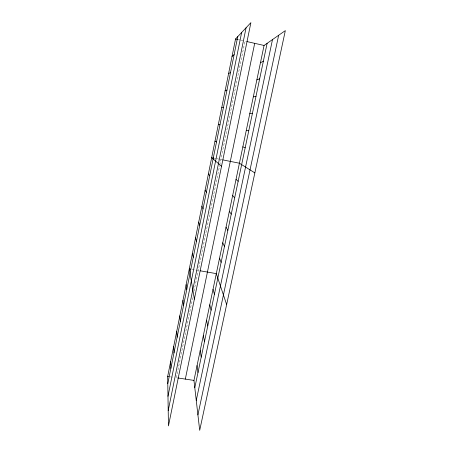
<?xml version="1.0" encoding="UTF-8"?>
<svg xmlns="http://www.w3.org/2000/svg" width="453" height="453" viewBox="0 0 453 453"><rect width="100%" height="100%" fill="white"/><g stroke="black" fill="none" stroke-linecap="round" stroke-linejoin="round"><path stroke-width="0.34" stroke-dasharray="2.27 1.7" d="M176.376 377.745L193.097 295.707M194.065 290.956L219.62 165.611M219.756 164.932L244.994 41.132L246.29 41.427M170.345 376.834L172.355 377.139M192.049 269.376L199.558 270.69M214.297 158.188L216.268 158.578M216.925 158.714L222.213 159.773M238.244 39.598L240.271 40.062M240.945 40.215L243.646 40.827"/><path stroke-width="0.68" d="M167.667 376.426L235.543 38.986L250.894 22.65L168.448 425.939L167.667 376.426L169.009 376.63M167.78 383.657L237.751 36.642M167.978 396.279L241.625 32.514M168.205 410.582L246.07 27.786M185.317 379.104L254.694 43.329M193.958 380.412L264.065 45.459L285.333 30.611L199.694 430.35L193.958 380.412L177.752 377.955M194.796 387.717L267.123 43.324M196.257 400.446L272.502 39.57M197.916 414.874L278.657 35.272M232.038 56.427L234.122 54.62M228.561 73.697L230.532 72.423M260.447 62.757L263.38 61.155M225.118 90.804L226.976 90.056M256.857 79.892L259.671 78.816M253.306 96.868L255.996 96.308M221.71 107.757L223.459 107.52M249.784 113.692L252.361 113.629M218.335 124.547L219.971 124.813M190.673 269.133L189.297 268.889L194.377 299.116M200.215 270.809L216.308 273.629L226.642 304.575M246.296 130.351L248.754 130.787M213.64 158.057L211.67 157.661L221.528 166.274M222.887 159.903L239.416 163.216L254.852 172.899M235.543 38.986L237.57 39.445M246.936 41.574L264.065 45.459M242.842 146.857L245.186 147.786M214.988 141.177L216.517 141.942M236.024 179.422L238.148 181.291M232.666 195.481L234.682 197.808M208.386 173.992L209.711 175.707M229.337 211.392L231.245 214.173M226.036 227.163L227.836 230.384M205.135 190.169L206.353 192.355M222.763 242.791L224.467 246.449M201.908 206.2L203.029 208.844M219.518 258.278L221.121 262.361M198.714 222.089L199.733 225.181M213.029 289.303L214.428 294.229M195.543 237.831L196.472 241.364M209.779 304.835L211.081 310.175M206.557 320.226L207.763 325.967M192.406 253.431L193.238 257.395M203.363 335.475L204.479 341.619M200.198 350.588L201.223 357.128M197.066 365.571L197.995 372.491M186.121 284.677L186.766 289.501M182.978 300.316L183.527 305.56M179.858 315.815L180.317 321.471M176.766 331.177L177.14 337.236M173.709 346.392L173.992 352.853M170.673 361.477L170.872 368.329"/></g></svg>
